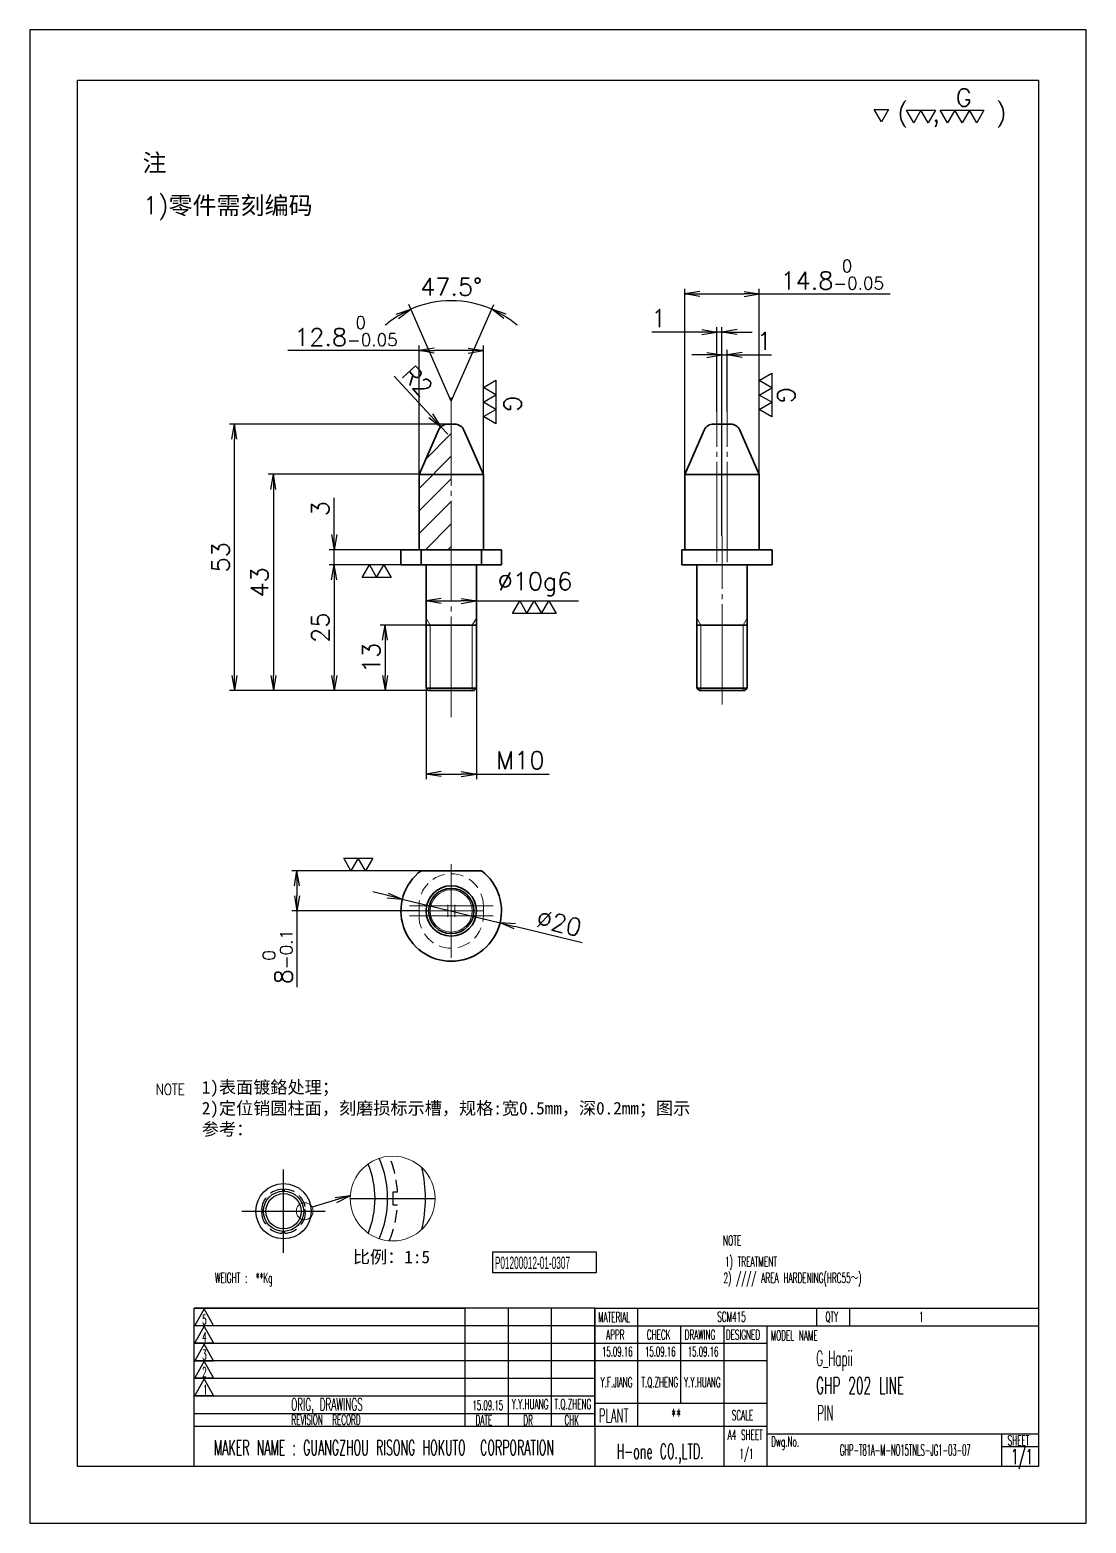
# Model space of a CAD drawing. Header units: millimetres. Extents: x 7914 to 16415, y -883 to 305.
# Drawn here: x 12247.6 to 12457.6, y -882.1 to -585.1 of the extents above; entities that cross this region are included whole.
import ezdxf
from ezdxf.enums import TextEntityAlignment as Align

# ---------------------------------------------------------------- set-up
doc = ezdxf.new("R2010")
doc.units = ezdxf.units.MM
doc.linetypes.add('CENTER-HOKUTO', pattern=[23, 20, -1, 1, -1])
doc.linetypes.add('HIDDEN-HOKUTO', pattern=[3.8, 2.5, -1.3])
for name, color, linetype, lineweight in [('AM_7', 2, 'CENTER-HOKUTO', 30), ('AM_HID', 1, 'HIDDEN-HOKUTO', 25), ('AM_VIS', 7, 'Continuous', 30), ('DIM', 3, 'Continuous', 20)]:
    doc.layers.add(name, color=color, linetype=linetype, lineweight=lineweight)
doc.layers.add('title_frame', color=7, linetype='Continuous')
doc.layers.add('word_dim', color=253, linetype='Continuous')
doc.styles.add('MX_NOTE_STANDARD', font='txt.shx', dxfattribs={"bigfont": 'bigfont.shx'})
doc.styles.get("Standard").update_dxf_attribs({"font": 'romans.shx', "bigfont": 'bigfont.shx'})
doc.dimstyles.new('RS1-1', dxfattribs={"dimtxt": 3.5, "dimasz": 3, "dimexe": 1, "dimexo": 0, "dimgap": 1, "dimtad": 3, "dimdsep": 46, "dimtxsty": 'Standard', "dimblk1": 'OPEN', "dimblk2": 'OPEN', "dimsah": 1, "dimcen": 0, "dimclrd": 256, "dimclre": 256, "dimclrt": 3, "dimazin": 2, "dimtfac": 1, "dimtmove": 0, "dimatfit": 3, "dimldrblk": 'OPEN', "dimfxl": 0, "dimtolj": 1, "dimtzin": 0, "dimarcsym": 0})
doc.dimstyles.get("Standard").update_dxf_attribs({"dimtxt": 3.5, "dimasz": 3, "dimexe": 1, "dimexo": 0, "dimgap": 1, "dimtad": 3, "dimdsep": 46, "dimtxsty": 'Standard', "dimblk1": 'OPEN', "dimblk2": 'OPEN', "dimsah": 1, "dimcen": 0, "dimclrd": 256, "dimclre": 256, "dimclrt": 3, "dimazin": 2, "dimtfac": 1, "dimtmove": 0, "dimatfit": 3, "dimldrblk": 'OPEN', "dimfxl": 0, "dimtolj": 1, "dimlwd": 25, "dimlwe": 25, "dimarcsym": 0})

# ---------------------------------------------------------------- blocks, each defined once
blk = doc.blocks.new('21')
at = {"layer": 'title_frame', "color": 3, "linetype": 'Continuous'}
for points in [[(4.99, 2.99), (3.54, 5.49), (6.43, 5.49)], [(11.41, 2.82), (9.96, 5.33), (15.74, 5.33), (14.3, 2.82), (12.85, 5.33)], [(18.16, 2.84), (16.71, 5.34), (25.38, 5.34), (23.94, 2.84), (22.49, 5.34), (21.05, 2.84), (19.6, 5.34)]]:
    blk.add_lwpolyline(points, close=True, dxfattribs=at)
blk.add_text('(  ,    )', height=3.5, dxfattribs=at).set_placement((8.2, 3.07))
blk = doc.blocks.new('_Open')
at = {"color": 0, "lineweight": -2}
for p, q in [((-1, 0.167), (0, 0)), ((-1, -0.167), (0, 0)), ((0, 0), (-1, 0))]:
    blk.add_line(p, q, dxfattribs=at)
blk = doc.blocks.new('*D148')
at = {"layer": 'DEFPOINTS', "color": 0, "linetype": 'Continuous', "ltscale": 2}
for p in [(12288.26, -663.51), (12331.35, -663.51), (12331.35, -716.51)]:
    blk.add_point(p, dxfattribs=at)
at = {"layer": 'word_dim', "linetype": 'Continuous', "lineweight": -2, "ltscale": 2}
for p, q in [((12331.35, -663.51), (12287.26, -663.51)), ((12288.26, -713.51), (12288.26, -666.51)), ((12331.35, -716.51), (12287.26, -716.51))]:
    blk.add_line(p, q, dxfattribs=at)
at = {"layer": 'word_dim', "linetype": 'Continuous', "lineweight": -2, "ltscale": 2, "xscale": 3, "yscale": 3, "zscale": 3}
for p, rotation in [((12288.26, -663.51), 90), ((12288.26, -716.51), 270)]:
    blk.add_blockref('_Open', p, dxfattribs=dict(at, rotation=rotation))
at = {"layer": 'word_dim', "color": 3, "linetype": 'Continuous', "ltscale": 2, "insert": (12285.51, -690.01), "char_height": 3.5, "attachment_point": 5, "rotation": 90}
blk.add_mtext('\\A1;53', dxfattribs=at)
blk = doc.blocks.new('*D149')
at = {"layer": 'DEFPOINTS', "color": 0, "linetype": 'Continuous', "ltscale": 2}
for p in [(12326.35, -703.51), (12318.2, -716.51), (12331.35, -716.51)]:
    blk.add_point(p, dxfattribs=at)
at = {"layer": 'word_dim', "linetype": 'Continuous', "lineweight": -2, "ltscale": 2}
for p, q in [((12326.35, -703.51), (12317.2, -703.51)), ((12318.2, -706.51), (12318.2, -713.51)), ((12331.35, -716.51), (12317.2, -716.51))]:
    blk.add_line(p, q, dxfattribs=at)
at = {"layer": 'word_dim', "linetype": 'Continuous', "lineweight": -2, "ltscale": 2, "xscale": 3, "yscale": 3, "zscale": 3}
for p, rotation in [((12318.2, -703.51), 90), ((12318.2, -716.51), 270)]:
    blk.add_blockref('_Open', p, dxfattribs=dict(at, rotation=rotation))
at = {"layer": 'word_dim', "color": 3, "linetype": 'Continuous', "ltscale": 2, "insert": (12315.45, -710.01), "char_height": 3.5, "attachment_point": 5, "rotation": 90}
blk.add_mtext('\\A1;13', dxfattribs=at)
blk = doc.blocks.new('*D150')
at = {"layer": 'DEFPOINTS', "color": 0, "linetype": 'Continuous', "ltscale": 2}
for p in [(12321.35, -691.51), (12308.08, -716.51), (12331.35, -716.51)]:
    blk.add_point(p, dxfattribs=at)
at = {"layer": 'word_dim', "linetype": 'Continuous', "lineweight": -2, "ltscale": 2}
for p, q in [((12321.35, -691.51), (12307.08, -691.51)), ((12308.08, -694.51), (12308.08, -713.51)), ((12331.35, -716.51), (12307.08, -716.51))]:
    blk.add_line(p, q, dxfattribs=at)
at = {"layer": 'word_dim', "linetype": 'Continuous', "lineweight": -2, "ltscale": 2, "xscale": 3, "yscale": 3, "zscale": 3}
for p, rotation in [((12308.08, -691.51), 90), ((12308.08, -716.51), 270)]:
    blk.add_blockref('_Open', p, dxfattribs=dict(at, rotation=rotation))
at = {"layer": 'word_dim', "color": 3, "linetype": 'Continuous', "ltscale": 2, "insert": (12305.33, -704.01), "char_height": 3.5, "attachment_point": 5, "rotation": 90}
blk.add_mtext('\\A1;25', dxfattribs=at)
blk = doc.blocks.new('*D151')
at = {"layer": 'DEFPOINTS', "color": 0, "linetype": 'Continuous', "ltscale": 2}
for p in [(12308.08, -688.51), (12321.35, -688.51), (12321.35, -691.51)]:
    blk.add_point(p, dxfattribs=at)
at = {"layer": 'word_dim', "linetype": 'Continuous', "lineweight": -2, "ltscale": 2}
for p, q in [((12308.08, -685.51), (12308.08, -678.18)), ((12321.35, -688.51), (12307.08, -688.51)), ((12308.08, -691.51), (12308.08, -688.51)), ((12321.35, -691.51), (12307.08, -691.51)), ((12308.08, -694.51), (12308.08, -697.51))]:
    blk.add_line(p, q, dxfattribs=at)
at = {"layer": 'word_dim', "linetype": 'Continuous', "lineweight": -2, "ltscale": 2, "xscale": 3, "yscale": 3, "zscale": 3}
for p, rotation in [((12308.08, -688.51), 270), ((12308.08, -691.51), 90)]:
    blk.add_blockref('_Open', p, dxfattribs=dict(at, rotation=rotation))
at = {"layer": 'word_dim', "color": 3, "linetype": 'Continuous', "ltscale": 2, "insert": (12305.33, -680.35), "char_height": 3.5, "attachment_point": 5, "rotation": 90}
blk.add_mtext('\\A1;3', dxfattribs=at)
blk = doc.blocks.new('*D152')
at = {"layer": 'DEFPOINTS', "color": 0, "linetype": 'Continuous', "ltscale": 2}
for p in [(12324.95, -673.51), (12295.99, -716.51), (12331.35, -716.51)]:
    blk.add_point(p, dxfattribs=at)
at = {"layer": 'word_dim', "linetype": 'Continuous', "lineweight": -2, "ltscale": 2}
for p, q in [((12324.95, -673.51), (12294.99, -673.51)), ((12295.99, -676.51), (12295.99, -713.51)), ((12331.35, -716.51), (12294.99, -716.51))]:
    blk.add_line(p, q, dxfattribs=at)
at = {"layer": 'word_dim', "linetype": 'Continuous', "lineweight": -2, "ltscale": 2, "xscale": 3, "yscale": 3, "zscale": 3}
for p, rotation in [((12295.99, -673.51), 90), ((12295.99, -716.51), 270)]:
    blk.add_blockref('_Open', p, dxfattribs=dict(at, rotation=rotation))
at = {"layer": 'word_dim', "color": 3, "linetype": 'Continuous', "ltscale": 2, "insert": (12293.24, -695.01), "char_height": 3.5, "attachment_point": 5, "rotation": 90}
blk.add_mtext('\\A1;43', dxfattribs=at)
blk = doc.blocks.new('*D153')
at = {"layer": 'DEFPOINTS', "color": 0, "linetype": 'Continuous', "ltscale": 2}
for p in [(12334.1, -639.16), (12328.83, -664.71), (12333.88, -664.71), (12324.95, -673.51), (12337.75, -673.51)]:
    blk.add_point(p, dxfattribs=at)
at = {"layer": 'word_dim', "linetype": 'Continuous', "lineweight": -2, "ltscale": 2}
for q in [(12322.9, -639.75), (12339.81, -639.75)]:
    blk.add_line((12331.35, -658.97), q, dxfattribs=at)
for start, end in [(66.25, 113.75), (122.3556, 130.9611), (49.0389, 57.6444)]:
    blk.add_arc((12331.35, -658.97), 19.99, start, end, dxfattribs=at)
at = {"layer": 'word_dim', "linetype": 'Continuous', "lineweight": -2, "ltscale": 2, "xscale": 3, "yscale": 3, "zscale": 3}
for p, rotation in [((12323.3, -640.67), 28.05279518580707), ((12339.4, -640.67), 151.947204814193)]:
    blk.add_blockref('_Open', p, dxfattribs=dict(at, rotation=rotation))
at = {"layer": 'word_dim', "color": 3, "linetype": 'Continuous', "ltscale": 2, "insert": (12331.35, -636.22), "char_height": 3.5, "attachment_point": 5}
blk.add_mtext('\\A1;{\\Fsimplex|c0;47.5°}', dxfattribs=at)
blk = doc.blocks.new('*D154')
at = {"layer": 'DEFPOINTS', "color": 0, "linetype": 'Continuous', "ltscale": 2}
for p in [(12329.3, -664.04), (12330.66, -665.51)]:
    blk.add_point(p, dxfattribs=at)
at = {"layer": 'word_dim', "linetype": 'Continuous', "lineweight": -2, "ltscale": 2}
for p, q in [((12320.03, -654), (12327.26, -661.84)), ((12330.66, -665.51), (12329.3, -664.04))]:
    blk.add_line(p, q, dxfattribs=at)
at = {"layer": 'word_dim', "linetype": 'Continuous', "lineweight": -2, "ltscale": 2, "xscale": 3, "yscale": 3, "zscale": 3, "rotation": 312.6990269659189}
blk.add_blockref('_Open', (12329.3, -664.04), dxfattribs=at)
at = {"layer": 'word_dim', "color": 3, "linetype": 'Continuous', "ltscale": 2, "insert": (12324.65, -654.95), "char_height": 3.5, "attachment_point": 5, "rotation": 312.699}
blk.add_mtext('\\A1;R2', dxfattribs=at)
blk = doc.blocks.new('*D155')
at = {"layer": 'DEFPOINTS', "color": 0, "linetype": 'Continuous', "ltscale": 2}
for p in [(12384.19, -645.21), (12384.19, -661.01), (12385.19, -685.71)]:
    blk.add_point(p, dxfattribs=at)
at = {"layer": 'word_dim', "linetype": 'Continuous', "lineweight": -2, "ltscale": 2}
for p, q in [((12384.19, -661.01), (12384.19, -644.21)), ((12385.19, -685.71), (12385.19, -644.21)), ((12381.19, -645.21), (12371.21, -645.21)), ((12385.19, -645.21), (12384.19, -645.21)), ((12388.19, -645.21), (12391.19, -645.21))]:
    blk.add_line(p, q, dxfattribs=at)
at = {"layer": 'word_dim', "linetype": 'Continuous', "lineweight": -2, "ltscale": 2, "xscale": 3, "yscale": 3, "zscale": 3}
blk.add_blockref('_Open', (12384.19, -645.21), dxfattribs=at)
at = {"layer": 'word_dim', "linetype": 'Continuous', "lineweight": -2, "ltscale": 2, "xscale": 3, "yscale": 3, "zscale": 3, "rotation": 180}
blk.add_blockref('_Open', (12385.19, -645.21), dxfattribs=at)
at = {"layer": 'word_dim', "color": 3, "linetype": 'Continuous', "ltscale": 2, "insert": (12372.63, -642.46), "char_height": 3.5, "attachment_point": 5}
blk.add_mtext('\\A1;1', dxfattribs=at)
blk = doc.blocks.new('*D156')
at = {"layer": 'DEFPOINTS', "color": 0, "linetype": 'Continuous', "ltscale": 2}
for p in [(12386.19, -649.76), (12386.19, -661.01), (12385.19, -685.71)]:
    blk.add_point(p, dxfattribs=at)
at = {"layer": 'word_dim', "linetype": 'Continuous', "lineweight": -2, "ltscale": 2}
for p, q in [((12382.19, -649.76), (12379.19, -649.76)), ((12385.19, -685.71), (12385.19, -648.76)), ((12385.19, -649.76), (12386.19, -649.76)), ((12386.19, -661.01), (12386.19, -648.76)), ((12389.19, -649.76), (12395.02, -649.76))]:
    blk.add_line(p, q, dxfattribs=at)
at = {"layer": 'word_dim', "linetype": 'Continuous', "lineweight": -2, "ltscale": 2, "xscale": 3, "yscale": 3, "zscale": 3}
blk.add_blockref('_Open', (12385.19, -649.76), dxfattribs=at)
at = {"layer": 'word_dim', "linetype": 'Continuous', "lineweight": -2, "ltscale": 2, "xscale": 3, "yscale": 3, "zscale": 3, "rotation": 180}
blk.add_blockref('_Open', (12386.19, -649.76), dxfattribs=at)
at = {"layer": 'word_dim', "color": 3, "linetype": 'Continuous', "ltscale": 2, "insert": (12393.61, -647.01), "char_height": 3.5, "attachment_point": 5}
blk.add_mtext('\\A1;1', dxfattribs=at)
blk = doc.blocks.new('*D157')
at = {"layer": 'DEFPOINTS', "color": 0, "linetype": 'Continuous', "ltscale": 2}
for p in [(12325.35, -752.35), (12300.69, -760.35), (12324.85, -760.35)]:
    blk.add_point(p, dxfattribs=at)
at = {"layer": 'word_dim', "linetype": 'Continuous', "lineweight": -2, "ltscale": 2}
for p, q in [((12325.35, -752.35), (12299.69, -752.35)), ((12300.69, -755.35), (12300.69, -757.35)), ((12324.85, -760.35), (12299.69, -760.35)), ((12300.69, -760.35), (12300.69, -775.54))]:
    blk.add_line(p, q, dxfattribs=at)
at = {"layer": 'word_dim', "linetype": 'Continuous', "lineweight": -2, "ltscale": 2, "xscale": 3, "yscale": 3, "zscale": 3}
for p, rotation in [((12300.69, -752.35), 90), ((12300.69, -760.35), 270)]:
    blk.add_blockref('_Open', p, dxfattribs=dict(at, rotation=rotation))
at = {"layer": 'word_dim', "color": 3, "linetype": 'Continuous', "ltscale": 2, "insert": (12296.83, -769.44), "char_height": 3.5, "attachment_point": 5, "rotation": 90}
blk.add_mtext('8{\\H2.450000;\\S 0^ -0.1;}', dxfattribs=at)
blk = doc.blocks.new('*D158')
at = {"layer": 'DEFPOINTS', "color": 0, "linetype": 'Continuous', "ltscale": 2}
for p in [(12321.63, -757.99), (12341.07, -762.72)]:
    blk.add_point(p, dxfattribs=at)
at = {"layer": 'word_dim', "linetype": 'Continuous', "lineweight": -2, "ltscale": 2}
for p, q in [((12318.72, -757.28), (12315.8, -756.57)), ((12321.63, -757.99), (12341.07, -762.72)), ((12357.42, -766.7), (12343.98, -763.43))]:
    blk.add_line(p, q, dxfattribs=at)
at = {"layer": 'word_dim', "linetype": 'Continuous', "lineweight": -2, "ltscale": 2, "xscale": 3, "yscale": 3, "zscale": 3}
for p, rotation in [((12321.63, -757.99), 346.3197815564128), ((12341.07, -762.72), 166.3197815564128)]:
    blk.add_blockref('_Open', p, dxfattribs=dict(at, rotation=rotation))
at = {"layer": 'word_dim', "color": 3, "linetype": 'Continuous', "ltscale": 2, "insert": (12352.81, -762.75), "char_height": 3.5, "attachment_point": 5, "rotation": 346.3198}
blk.add_mtext('\\A1;∅20', dxfattribs=at)
blk = doc.blocks.new('*D159')
at = {"layer": 'DEFPOINTS', "color": 0, "linetype": 'Continuous', "ltscale": 2}
for p in [(12392.59, -637.64), (12377.79, -681.01), (12392.59, -681.01)]:
    blk.add_point(p, dxfattribs=at)
at = {"layer": 'word_dim', "linetype": 'Continuous', "lineweight": -2, "ltscale": 2}
for p, q in [((12377.79, -681.01), (12377.79, -636.64)), ((12380.79, -637.64), (12389.59, -637.64)), ((12392.59, -681.01), (12392.59, -636.64)), ((12392.59, -637.64), (12418.64, -637.64))]:
    blk.add_line(p, q, dxfattribs=at)
at = {"layer": 'word_dim', "linetype": 'Continuous', "lineweight": -2, "ltscale": 2, "xscale": 3, "yscale": 3, "zscale": 3, "rotation": 180}
blk.add_blockref('_Open', (12377.79, -637.64), dxfattribs=at)
at = {"layer": 'word_dim', "linetype": 'Continuous', "lineweight": -2, "ltscale": 2, "xscale": 3, "yscale": 3, "zscale": 3}
blk.add_blockref('_Open', (12392.59, -637.64), dxfattribs=at)
at = {"layer": 'word_dim', "color": 3, "linetype": 'Continuous', "ltscale": 2, "insert": (12407.12, -633.78), "char_height": 3.5, "attachment_point": 5}
blk.add_mtext('14.8{\\H2.450000;\\S 0^ -0.05;}', dxfattribs=at)
blk = doc.blocks.new('*D160')
at = {"layer": 'DEFPOINTS', "color": 0, "linetype": 'Continuous', "ltscale": 2}
for p in [(12324.95, -648.9), (12324.95, -677.57), (12337.75, -677.57)]:
    blk.add_point(p, dxfattribs=at)
at = {"layer": 'word_dim', "linetype": 'Continuous', "lineweight": -2, "ltscale": 2}
for p, q in [((12324.95, -648.9), (12298.9, -648.9)), ((12324.95, -677.57), (12324.95, -647.9)), ((12334.75, -648.9), (12327.95, -648.9)), ((12337.75, -677.57), (12337.75, -647.9))]:
    blk.add_line(p, q, dxfattribs=at)
at = {"layer": 'word_dim', "linetype": 'Continuous', "lineweight": -2, "ltscale": 2, "xscale": 3, "yscale": 3, "zscale": 3, "rotation": 180}
blk.add_blockref('_Open', (12324.95, -648.9), dxfattribs=at)
at = {"layer": 'word_dim', "linetype": 'Continuous', "lineweight": -2, "ltscale": 2, "xscale": 3, "yscale": 3, "zscale": 3}
blk.add_blockref('_Open', (12337.75, -648.9), dxfattribs=at)
at = {"layer": 'word_dim', "color": 3, "linetype": 'Continuous', "ltscale": 2, "insert": (12310.43, -645.04), "char_height": 3.5, "attachment_point": 5}
blk.add_mtext('12.8{\\H2.450000;\\S 0^ -0.05;}', dxfattribs=at)
blk = doc.blocks.new('*D161')
at = {"layer": 'DEFPOINTS', "color": 0, "linetype": 'Continuous', "ltscale": 2}
for p in [(12326.35, -697.83), (12336.35, -697.83), (12336.35, -698.68)]:
    blk.add_point(p, dxfattribs=at)
at = {"layer": 'word_dim', "linetype": 'Continuous', "lineweight": -2, "ltscale": 2}
for p, q in [((12326.35, -697.83), (12326.35, -699.68)), ((12336.35, -697.83), (12336.35, -699.68)), ((12329.35, -698.68), (12333.35, -698.68)), ((12336.35, -698.68), (12356.68, -698.68))]:
    blk.add_line(p, q, dxfattribs=at)
at = {"layer": 'word_dim', "linetype": 'Continuous', "lineweight": -2, "ltscale": 2, "xscale": 3, "yscale": 3, "zscale": 3, "rotation": 180}
blk.add_blockref('_Open', (12326.35, -698.68), dxfattribs=at)
at = {"layer": 'word_dim', "linetype": 'Continuous', "lineweight": -2, "ltscale": 2, "xscale": 3, "yscale": 3, "zscale": 3}
blk.add_blockref('_Open', (12336.35, -698.68), dxfattribs=at)
at = {"layer": 'word_dim', "color": 3, "linetype": 'Continuous', "ltscale": 2, "insert": (12348.02, -695.35), "char_height": 3.5, "attachment_point": 5}
blk.add_mtext('\\A1;%%C10g6', dxfattribs=at)
blk = doc.blocks.new('*D162')
at = {"layer": 'DEFPOINTS', "color": 0, "linetype": 'Continuous', "ltscale": 2}
for p in [(12326.35, -711.31), (12336.35, -711.31), (12336.35, -733.12)]:
    blk.add_point(p, dxfattribs=at)
at = {"layer": 'word_dim', "linetype": 'Continuous', "lineweight": -2, "ltscale": 2}
for p, q in [((12326.35, -711.31), (12326.35, -734.12)), ((12336.35, -711.31), (12336.35, -734.12)), ((12329.35, -733.12), (12333.35, -733.12)), ((12336.35, -733.12), (12350.85, -733.12))]:
    blk.add_line(p, q, dxfattribs=at)
at = {"layer": 'word_dim', "linetype": 'Continuous', "lineweight": -2, "ltscale": 2, "xscale": 3, "yscale": 3, "zscale": 3, "rotation": 180}
blk.add_blockref('_Open', (12326.35, -733.12), dxfattribs=at)
at = {"layer": 'word_dim', "linetype": 'Continuous', "lineweight": -2, "ltscale": 2, "xscale": 3, "yscale": 3, "zscale": 3}
blk.add_blockref('_Open', (12336.35, -733.12), dxfattribs=at)
at = {"layer": 'word_dim', "color": 3, "linetype": 'Continuous', "ltscale": 2, "insert": (12345.1, -730.37), "char_height": 3.5, "attachment_point": 5}
blk.add_mtext('\\A1;M10', dxfattribs=at)

msp = doc.modelspace()

# ---------------------------------------------------------------- hatches: boundary and pattern name
at = {"layer": 'word_dim', "linetype": 'Continuous', "ltscale": 2}
h = msp.add_hatch(dxfattribs=at)
h.set_pattern_fill('ANSI31', color=256, style=0)
h.set_pattern_definition([(45, (0, -15.8045), (-2.245064, 2.245064), [])])
h.paths.add_polyline_path([(12331.351, -663.513), (12330.656, -663.513, 0.2953512), (12328.831, -664.693), (12324.951, -673.513), (12331.351, -673.513)])
h.paths.add_polyline_path([(12331.351, -673.513), (12324.951, -673.513), (12324.951, -688.513), (12325.351, -688.513), (12331.351, -688.513)])

# ---------------------------------------------------------------- linework, layer by layer
at = {"color": 7, "lineweight": 35, "ltscale": 0.240505}
for p, q in [((12328.825, -664.707), (12324.951, -673.513)), ((12333.876, -664.707), (12337.751, -673.513)), ((12388.716, -664.707), (12392.591, -673.513))]:
    msp.add_line(p, q, dxfattribs=at)
at = {"color": 7, "lineweight": 35, "ltscale": 0.017377}
for p, q in [((12331.351, -663.513), (12330.656, -663.513)), ((12386.886, -663.513), (12386.191, -663.513))]:
    msp.add_line(p, q, dxfattribs=at)
at = {"color": 7, "lineweight": 35, "ltscale": 0.011169}
msp.add_line((12331.798, -663.513), (12331.351, -663.513), dxfattribs=at)
at = {"color": 7, "lineweight": 35, "ltscale": 0.006207}
msp.add_line((12332.046, -663.513), (12331.798, -663.513), dxfattribs=at)
at = {"color": 7, "lineweight": 35, "ltscale": 0.240503}
msp.add_line((12381.665, -664.707), (12377.791, -673.513), dxfattribs=at)
at = {"color": 7, "lineweight": 35, "ltscale": 0.003918}
msp.add_line((12383.659, -663.513), (12383.502, -663.513), dxfattribs=at)
at = {"color": 7, "lineweight": 35, "ltscale": 0.013306}
msp.add_line((12384.191, -663.513), (12383.659, -663.513), dxfattribs=at)
at = {"color": 7, "lineweight": 35, "ltscale": 0.05}
for p, q in [((12384.191, -663.513), (12386.191, -663.513)), ((12384.191, -673.513), (12386.191, -673.513))]:
    msp.add_line(p, q, dxfattribs=at)
at = {"color": 7, "lineweight": 35, "ltscale": 0.375}
for p, q in [((12324.951, -688.513), (12324.951, -673.513)), ((12337.751, -688.513), (12337.751, -673.513)), ((12377.791, -688.513), (12377.791, -673.513)), ((12392.591, -688.513), (12392.591, -673.513))]:
    msp.add_line(p, q, dxfattribs=at)
at = {"color": 7, "lineweight": 35, "ltscale": 0.160004}
for p, q in [((12331.351, -673.513), (12324.951, -673.513)), ((12331.351, -673.513), (12337.751, -673.513)), ((12392.591, -673.513), (12386.191, -673.513))]:
    msp.add_line(p, q, dxfattribs=at)
at = {"color": 7, "lineweight": 35, "ltscale": 0.159998}
msp.add_line((12377.791, -673.513), (12384.191, -673.513), dxfattribs=at)
at = {"color": 7, "lineweight": 35, "ltscale": 0.1}
for p, q in [((12321.351, -688.513), (12325.351, -688.513)), ((12337.351, -688.513), (12341.351, -688.513)), ((12321.351, -691.513), (12325.351, -691.513)), ((12337.351, -691.513), (12341.351, -691.513))]:
    msp.add_line(p, q, dxfattribs=at)
at = {"color": 7, "lineweight": 35, "ltscale": 0.075}
for p, q in [((12321.351, -691.513), (12321.351, -688.513)), ((12325.351, -688.513), (12325.351, -691.513)), ((12337.351, -688.513), (12337.351, -691.513)), ((12341.351, -691.513), (12341.351, -688.513)), ((12377.191, -688.513), (12377.191, -691.513)), ((12395.191, -691.513), (12395.191, -688.513))]:
    msp.add_line(p, q, dxfattribs=at)
at = {"color": 7, "lineweight": 35, "ltscale": 0.3}
for p, q in [((12325.351, -688.513), (12337.351, -688.513)), ((12325.351, -691.513), (12337.351, -691.513)), ((12325.351, -752.353), (12337.351, -752.353))]:
    msp.add_line(p, q, dxfattribs=at)
at = {"color": 7, "lineweight": 35, "ltscale": 0.199994}
for p, q in [((12377.191, -688.513), (12385.191, -688.513)), ((12377.191, -691.513), (12385.191, -691.513))]:
    msp.add_line(p, q, dxfattribs=at)
at = {"color": 7, "lineweight": 35, "ltscale": 0.249994}
for p, q in [((12385.191, -688.513), (12395.191, -688.513)), ((12395.191, -691.513), (12385.191, -691.513))]:
    msp.add_line(p, q, dxfattribs=at)
at = {"color": 7, "lineweight": 35}
for p, q in [((12326.351, -691.513), (12326.351, -716.013)), ((12336.351, -691.513), (12336.351, -716.013)), ((12380.191, -691.513), (12380.191, -716.013)), ((12390.191, -691.513), (12390.191, -716.013))]:
    msp.add_line(p, q, dxfattribs=at)
at = {"color": 7, "lineweight": 13, "ltscale": 0.040599}
for p, q in [((12327.163, -703.513), (12326.351, -702.106)), ((12335.539, -703.513), (12336.351, -702.106)), ((12381.003, -703.513), (12380.191, -702.106)), ((12389.379, -703.513), (12390.191, -702.106))]:
    msp.add_line(p, q, dxfattribs=at)
at = {"color": 7, "lineweight": 35, "ltscale": 0.065051}
msp.add_line((12328.954, -703.513), (12326.351, -703.513), dxfattribs=at)
at = {"color": 7, "lineweight": 35, "ltscale": 0.230182}
msp.add_line((12327.143, -703.513), (12336.351, -703.513), dxfattribs=at)
at = {"color": 7, "lineweight": 13, "ltscale": 0.3125}
for p, q in [((12327.163, -703.513), (12327.163, -716.013)), ((12335.539, -703.513), (12335.539, -716.013)), ((12381.003, -716.013), (12381.003, -703.513)), ((12389.379, -716.013), (12389.379, -703.513))]:
    msp.add_line(p, q, dxfattribs=at)
at = {"color": 7, "lineweight": 35, "ltscale": 0.18493}
for p, q in [((12336.351, -703.513), (12328.954, -703.513)), ((12328.954, -716.013), (12336.351, -716.013))]:
    msp.add_line(p, q, dxfattribs=at)
at = {"color": 7, "lineweight": 35, "ltscale": 0.192542}
msp.add_line((12380.191, -703.513), (12387.892, -703.513), dxfattribs=at)
at = {"color": 7, "lineweight": 35, "ltscale": 0.23468}
msp.add_line((12380.192, -703.513), (12389.579, -703.513), dxfattribs=at)
at = {"color": 7, "lineweight": 35, "ltscale": 0.057458}
msp.add_line((12387.892, -703.513), (12390.191, -703.513), dxfattribs=at)
at = {"color": 7, "lineweight": 35, "ltscale": 0.06507}
msp.add_line((12326.351, -716.013), (12328.954, -716.013), dxfattribs=at)
at = {"color": 7, "lineweight": 35, "ltscale": 0.017678}
for p, q in [((12326.851, -716.513), (12326.351, -716.013)), ((12335.851, -716.513), (12336.351, -716.013)), ((12380.691, -716.513), (12380.191, -716.013)), ((12389.691, -716.513), (12390.191, -716.013))]:
    msp.add_line(p, q, dxfattribs=at)
at = {"color": 7, "lineweight": 35, "ltscale": 0.058563}
msp.add_line((12326.851, -716.513), (12329.193, -716.513), dxfattribs=at)
at = {"color": 7, "lineweight": 13, "ltscale": 0.0125}
for p, q in [((12327.163, -716.013), (12327.163, -716.513)), ((12335.539, -716.013), (12335.539, -716.513)), ((12381.003, -716.513), (12381.003, -716.013))]:
    msp.add_line(p, q, dxfattribs=at)
at = {"color": 7, "lineweight": 35, "ltscale": 0.166437}
msp.add_line((12329.193, -716.513), (12335.851, -716.513), dxfattribs=at)
at = {"color": 7, "lineweight": 35, "ltscale": 0.234698}
msp.add_line((12380.191, -716.013), (12389.579, -716.013), dxfattribs=at)
at = {"color": 7, "lineweight": 35, "ltscale": 0.21123}
msp.add_line((12380.691, -716.513), (12389.14, -716.513), dxfattribs=at)
at = {"color": 7, "lineweight": 35, "ltscale": 0.01377}
msp.add_line((12389.14, -716.513), (12389.691, -716.513), dxfattribs=at)
at = {"color": 7, "lineweight": 13, "ltscale": 0.005696}
msp.add_line((12389.379, -716.241), (12389.379, -716.013), dxfattribs=at)
at = {"color": 7, "lineweight": 13, "ltscale": 0.006804}
msp.add_line((12389.379, -716.513), (12389.379, -716.241), dxfattribs=at)
at = {"color": 7, "lineweight": 35, "ltscale": 0.015302}
msp.add_line((12389.579, -716.013), (12390.191, -716.013), dxfattribs=at)
at = {"color": 7, "lineweight": 35}
for radius in [5, 4.5]:
    msp.add_circle((12331.351, -760.353), radius, dxfattribs=at)
at = {"color": 7, "lineweight": 13}
msp.add_circle((12331.351, -760.353), 4.188, dxfattribs=at)
at = {"color": 7, "lineweight": 35}
for centre, radius, start, end in [((12330.656, -665.513), 2, 90, 156.25051), ((12332.046, -665.513), 2, 23.74949, 90), ((12383.496, -665.513), 2, 89.82984, 156.2504), ((12386.886, -665.513), 2, 23.74949, 90.00118), ((12331.351, -760.353), 10, 126.8699, 53.12807)]:
    msp.add_arc(centre, radius, start, end, dxfattribs=at)
at = {"layer": 'AM_7', "color": 2, "lineweight": 13}
for p, q in [((12331.351, -721.813), (12331.351, -658.213)), ((12384.191, -691.013), (12384.191, -661.013)), ((12386.191, -691.013), (12386.191, -661.013)), ((12385.191, -719.313), (12385.191, -685.713)), ((12331.351, -751.033), (12331.351, -767.673)), ((12331.351, -753.033), (12331.351, -769.673)), ((12331.351, -753.853), (12331.351, -766.853)), ((12339.671, -759.353), (12323.031, -759.353)), ((12330.656, -761.553), (12330.656, -759.153)), ((12332.046, -759.153), (12332.046, -761.553)), ((12339.671, -761.353), (12323.031, -761.353)), ((12337.851, -760.353), (12324.851, -760.353))]:
    msp.add_line(p, q, dxfattribs=at)
at = {"layer": 'AM_7'}
for p, q in [((12298.021, -820.074), (12298.021, -811.78)), ((12311.288, -817.547), (12328.15, -817.547)), ((12289.727, -820.074), (12298.021, -820.074)), ((12298.021, -820.074), (12298.021, -820.074)), ((12298.021, -820.074), (12298.021, -820.074)), ((12298.021, -820.074), (12306.315, -820.074)), ((12298.021, -828.368), (12298.021, -820.074))]:
    msp.add_line(p, q, dxfattribs=at)
at = {"layer": 'AM_HID', "color": 1, "lineweight": 13}
for p, q in [((12383.502, -663.513), (12383.496, -663.513)), ((12331.351, -673.513), (12324.951, -673.513)), ((12337.751, -673.513), (12331.351, -673.513)), ((12384.191, -673.513), (12377.791, -673.513)), ((12386.191, -673.513), (12384.191, -673.513)), ((12392.591, -673.513), (12386.191, -673.513)), ((12326.351, -703.513), (12335.558, -703.513)), ((12327.163, -703.513), (12333.748, -703.513)), ((12327.163, -703.513), (12327.163, -716.513)), ((12333.748, -703.513), (12335.539, -703.513)), ((12335.539, -703.513), (12335.539, -716.513)), ((12390.19, -703.513), (12380.803, -703.513)), ((12381.003, -703.513), (12382.489, -703.513)), ((12381.003, -703.513), (12381.003, -716.513)), ((12382.489, -703.513), (12389.379, -703.513)), ((12389.379, -703.513), (12389.379, -716.513)), ((12326.351, -716.013), (12333.748, -716.013)), ((12333.748, -716.013), (12336.351, -716.013)), ((12380.191, -716.013), (12380.803, -716.013)), ((12380.803, -716.013), (12390.191, -716.013)), ((12324.951, -759.353), (12324.951, -761.353)), ((12337.751, -759.353), (12337.751, -761.353))]:
    msp.add_line(p, q, dxfattribs=at)
at = {"layer": 'AM_HID'}
for p, q in [((12297.771, -815.681), (12297.771, -815.874)), ((12297.771, -815.874), (12298.271, -815.874)), ((12298.271, -815.874), (12298.271, -815.681)), ((12320.683, -816.297), (12319.719, -816.297)), ((12319.719, -816.297), (12319.719, -818.797)), ((12319.719, -818.797), (12320.683, -818.797)), ((12293.821, -819.824), (12293.628, -819.824)), ((12293.628, -820.324), (12293.821, -820.324)), ((12293.821, -820.324), (12293.821, -819.824)), ((12302.413, -819.824), (12302.221, -819.824)), ((12302.221, -819.824), (12302.221, -820.324)), ((12302.221, -820.324), (12302.413, -820.324)), ((12297.771, -824.274), (12297.771, -824.467)), ((12298.271, -824.274), (12297.771, -824.274)), ((12298.271, -824.467), (12298.271, -824.274))]:
    msp.add_line(p, q, dxfattribs=at)
at = {"layer": 'AM_HID', "color": 1, "lineweight": 13}
for centre, start, end in [((12331.351, -759.353), 360, 179.99999), ((12331.351, -761.353), 180.00001, 360)]:
    msp.add_arc(centre, 6.4, start, end, dxfattribs=at)
at = {"layer": 'AM_HID'}
for centre, radius, start, end in [((12298.719, -817.547), 22, 3.2572, 22.45762), ((12298.021, -820.074), 4.4, 93.2572, 176.7428), ((12298.021, -820.074), 4.4, 273.2572, 86.7428), ((12298.719, -817.547), 22, 337.54238, 356.7428), ((12298.021, -820.074), 4.4, 183.2572, 266.7428)]:
    msp.add_arc(centre, radius, start, end, dxfattribs=at)
at = {"layer": 'AM_VIS'}
for radius in [5.5, 4, 3.5]:
    msp.add_circle((12298.021, -820.074), radius, dxfattribs=at)
for radius, start, end in [(17.5, 336.92131, 23.07869), (20, 336.43091, 23.56909), (27.5, 347.17283, 12.82717)]:
    msp.add_arc((12298.719, -817.547), radius, start, end, dxfattribs=at)
at = {"layer": 'DIM'}
for centre, radius in [((12319.719, -817.547), 8.431), ((12302.221, -820.074), 1.686)]:
    msp.add_circle(centre, radius, dxfattribs=at)
at = {"layer": 'title_frame'}
for p, q in [((12257.085, -595.11), (12448.085, -595.11)), ((12257.085, -870.86), (12257.085, -595.11)), ((12262.085, -595.11), (12448.085, -595.11)), ((12448.085, -595.11), (12448.085, -870.86)), ((12339.618, -828.146), (12360.146, -828.146)), ((12339.618, -832.347), (12339.618, -828.146)), ((12360.146, -828.146), (12360.146, -832.347)), ((12360.146, -832.347), (12339.618, -832.347)), ((12280.26, -870.86), (12280.26, -839.36)), ((12280.26, -839.36), (12334.16, -839.36)), ((12359.885, -839.36), (12280.26, -839.36)), ((12282.24, -839.483), (12280.36, -842.805)), ((12284.119, -842.805), (12282.24, -839.483)), ((12334.16, -862.86), (12334.16, -839.36)), ((12342.735, -862.86), (12342.735, -839.36)), ((12342.735, -862.86), (12342.735, -839.36)), ((12351.31, -862.86), (12351.31, -839.36)), ((12351.31, -862.86), (12351.31, -839.36)), ((12359.885, -839.36), (12359.885, -842.86)), ((12359.885, -862.86), (12359.885, -839.36)), ((12359.885, -839.36), (12359.885, -870.86)), ((12359.885, -839.36), (12359.885, -870.86)), ((12359.885, -839.36), (12448.085, -839.36)), ((12368.46, -862.86), (12368.46, -839.36)), ((12403.985, -839.36), (12403.985, -842.86)), ((12410.557, -839.36), (12410.557, -842.86)), ((12334.16, -842.86), (12280.26, -842.86)), ((12359.885, -842.86), (12280.26, -842.86)), ((12280.36, -842.805), (12284.119, -842.805)), ((12282.24, -842.96), (12280.36, -846.282)), ((12284.119, -846.282), (12282.24, -842.96)), ((12359.885, -842.86), (12448.085, -842.86)), ((12377.035, -858.263), (12377.035, -842.86)), ((12385.61, -870.86), (12385.61, -842.86)), ((12394.185, -870.86), (12394.185, -842.86)), ((12334.16, -846.36), (12280.26, -846.36)), ((12359.885, -846.36), (12280.26, -846.36)), ((12280.36, -846.282), (12284.119, -846.282)), ((12394.185, -846.36), (12359.885, -846.36)), ((12282.24, -846.49), (12280.36, -849.812)), ((12284.119, -849.812), (12282.24, -846.49)), ((12334.16, -849.86), (12280.26, -849.86)), ((12359.885, -849.86), (12280.26, -849.86)), ((12280.36, -849.812), (12284.119, -849.812)), ((12282.24, -849.903), (12280.36, -853.225)), ((12284.119, -853.225), (12282.24, -849.903)), ((12394.185, -849.86), (12359.885, -849.86)), ((12334.16, -853.36), (12280.26, -853.36)), ((12359.885, -853.36), (12280.26, -853.36)), ((12280.36, -853.225), (12284.119, -853.225)), ((12282.24, -853.433), (12280.36, -856.755)), ((12284.119, -856.755), (12282.24, -853.433)), ((12334.16, -856.86), (12280.26, -856.86)), ((12359.885, -856.86), (12280.26, -856.86)), ((12280.36, -856.755), (12284.119, -856.755)), ((12359.885, -858.263), (12394.185, -858.263)), ((12334.16, -860.36), (12280.26, -860.36)), ((12359.885, -860.36), (12280.26, -860.36)), ((12359.885, -862.86), (12280.26, -862.86)), ((12394.185, -862.86), (12359.885, -862.86)), ((12394.185, -864.36), (12448.085, -864.36)), ((12440.735, -864.36), (12440.735, -870.86)), ((12440.735, -866.86), (12448.085, -866.86)), ((12448.085, -870.86), (12257.085, -870.86)), ((12448.085, -870.86), (12394.185, -870.86))]:
    msp.add_line(p, q, dxfattribs=at)
at = {"layer": 'title_frame', "color": 4}
msp.add_lwpolyline([(12247.585, -882.11), (12457.585, -882.11), (12457.585, -585.11), (12247.585, -585.11)], close=True, dxfattribs=at)
at = {"layer": 'word_dim', "color": 3, "linetype": 'Continuous', "ltscale": 2}
for points in [[(12337.751, -656.255), (12340.254, -654.81), (12340.254, -663.48), (12337.751, -662.035), (12340.254, -660.59), (12337.751, -659.145), (12340.254, -657.7)], [(12392.591, -654.851), (12395.094, -653.406), (12395.094, -662.076), (12392.591, -660.631), (12395.094, -659.186), (12392.591, -657.741), (12395.094, -656.296)], [(12317.971, -691.513), (12319.416, -694.015), (12313.636, -694.015), (12315.081, -691.513), (12316.526, -694.015)], [(12350.756, -698.682), (12352.201, -701.185), (12343.531, -701.185), (12344.976, -698.682), (12346.421, -701.185), (12347.866, -698.682), (12349.311, -701.185)], [(12311.427, -752.353), (12309.982, -749.85), (12315.762, -749.85), (12314.317, -752.353), (12312.872, -749.85)]]:
    msp.add_lwpolyline(points, close=True, dxfattribs=at)

# ---------------------------------------------------------------- block references
at = {"layer": 'word_dim', "linetype": 'Continuous', "ltscale": 2}
msp.add_blockref('21', (12411.889, -606.424), dxfattribs=at)

# ---------------------------------------------------------------- texts
at = {"ltscale": 2, "width": 96.90613, "attachment_point": 1}
for s, insert, char_height in [('{\\fSimSun|b0|i0|c134|p2;\\C3;注}', (12269.979, -609.786), 3.5), ('{\\Fromans,bigfont|c134;\\C3;1)\\fSimSun|b0|i0|c134|p2;零件需刻编码}', (12270.056, -618.281), 3.5), ('{\\fSimSun|b0|i0|c134|p2;\\C3;1)表面镀鉻处理；\\P2)定位销圆柱面，刻磨损标示槽，规格:宽0.5mm，深0.2mm；图示参考：}', (12281.767, -794.161), 2.5)]:
    msp.add_mtext(s, dxfattribs=dict(at, insert=insert, char_height=char_height))
at = {"linetype": 'Continuous', "insert": (12403.932, -849.839), "char_height": 3, "width": 50.9, "attachment_point": 4}
msp.add_mtext('{\\W0.5;\\C3;G_Hapii }', dxfattribs=at)
at = {"layer": 'DIM', "color": 3, "linetype": 'CENTER-HOKUTO', "insert": (12311.805, -827.913), "char_height": 2.5, "width": 105.05221, "attachment_point": 1}
msp.add_mtext('{\\fSimSun|b0|i0|c134|p2;比例：1:5}', dxfattribs=at)
at = {"layer": 'title_frame', "color": 3, "style": 'MX_NOTE_STANDARD'}
for s, height, width, p in [('NOTE', 1.96, 0.545, (12385.4, -826.877)), ('1) TREATMENT', 1.96, 0.545, (12385.788, -831.1)), ('WEIGHT : ', 2, 0.5341, (12284.387, -834.329)), ('**Kg', 2, 0.5341, (12292.534, -834.329)), ('2) //// AREA HARDENING(HRC55\\M+18160)', 2, 0.5341, (12385.498, -834.347)), ('MATERIAL', 1.9728, 0.5341, (12360.557, -842.147)), ('SCM415', 1.9728, 0.5341, (12384.258, -842.061)), ('QTY', 1.9728, 0.5341, (12405.758, -842.061)), ('1', 1.973, 0.5341, (12424.386, -842.061)), ('5', 1.918, 0.5341, (12281.845, -842.58)), ('4', 1.918, 0.5341, (12281.845, -846.057)), ('APPR', 1.9728, 0.5341, (12362.152, -845.618)), ('CHECK', 1.9728, 0.5341, (12370.248, -845.618)), ('DRAWING', 1.9728, 0.5341, (12377.768, -845.618)), ('DESIGNED', 1.9728, 0.5341, (12385.959, -845.618)), ('MODEL NAME', 1.9728, 0.5341, (12394.888, -845.769)), ('3', 1.918, 0.5341, (12281.845, -849.586)), ('15.09.16', 1.9, 0.5341, (12361.327, -848.952)), ('15.09.16', 1.9, 0.5341, (12369.878, -848.952)), ('15.09.16', 1.9, 0.5341, (12378.389, -848.952)), ('2', 1.918, 0.5341, (12281.845, -853)), ('1', 1.918, 0.5341, (12282.041, -856.529)), ('GHP 202 LINE', 3.3, 0.5341, (12403.893, -856.409)), ('ORIG, DRAWINGS', 2.4112, 0.5341, (12299.534, -859.698)), ('15.09.15', 1.9, 0.5341, (12335.586, -859.622)), ('REVISION  RECORD', 1.9728, 0.5341, (12299.584, -862.536)), ('DATE', 1.9728, 0.5341, (12336.197, -862.617)), ('DR', 1.9728, 0.5341, (12345.691, -862.628)), ('CHK', 1.9728, 0.5341, (12353.868, -862.594)), ('PLANT', 2.74, 0.5341, (12360.721, -862.09)), ('**', 2.74, 0.5341, (12375.078, -862.09)), ('SCALE', 1.9728, 0.5341, (12387.135, -861.641)), ('PIN', 2.94, 0.5, (12404.141, -861.673)), ('A4 SHEET', 1.9728, 0.5341, (12386.314, -865.536)), ('MAKER NAME : GUANGZHOU RISONG HOKUTO  CORPORATION', 3, 0.5341, (12284.171, -868.585)), ('H-one CO.,LTD.', 3, 0.5341, (12364.241, -869.31)), ('1/1', 1.9728, 0.5341, (12388.666, -869.291)), ('Dwg.No.', 1.9728, 0.5341, (12394.974, -866.882)), ('GHP-T81A-M-NO15TNLS-JG1-03-07', 2.24, 0.441, (12408.628, -868.688)), ('SHEET', 1.9728, 0.5341, (12441.975, -866.648)), ('1/1', 3, 0.5341, (12442.692, -870.384))]:
    msp.add_text(s, height=height, dxfattribs=dict(at, width=width)).set_placement(p)
at = {"layer": 'title_frame', "color": 3, "style": 'MX_NOTE_STANDARD', "width": 0.5341}
for s, p in [('Y.F.JIANG', (12364.217, -855.653)), ('T.Q.ZHENG', (12372.812, -855.675)), ('Y.Y.HUANG', (12381.291, -855.671)), ('Y.Y.HUANG', (12347.034, -860.028)), ('T.Q.ZHENG', (12355.546, -860.022))]:
    msp.add_text(s, height=1.9728, dxfattribs=at).set_placement(p, align=Align.BOTTOM_CENTER)
at = {"layer": 'title_frame', "color": 3, "insert": (12340.032, -829.103), "char_height": 2.45, "width": 4.1107, "attachment_point": 1, "style": 'MX_NOTE_STANDARD'}
msp.add_mtext('{\\f3 of 9 Barcode|b0|i0|c0|p82;\\W0.5;P01200012-01-0307}', dxfattribs=at)
at = {"layer": 'word_dim', "color": 3, "linetype": 'Continuous', "width": 0.788866}
msp.add_text('NOTE     ', height=2.1875, dxfattribs=at).set_placement((12272.602, -796.945), (12284.271, -796.945), align=Align.FIT)
at = {"layer": 'word_dim', "linetype": 'Continuous', "ltscale": 2, "insert": (12431.679, -596.835), "char_height": 3.5, "width": 5.71037, "attachment_point": 1}
msp.add_mtext('{\\C3;G}', dxfattribs=at)
at = {"layer": 'word_dim', "linetype": 'Continuous', "ltscale": 2, "char_height": 3.5, "width": 5.71037, "attachment_point": 1, "rotation": 270}
for insert in [(12345.317, -657.894), (12399.714, -656.211)]:
    msp.add_mtext('{\\C3;G}', dxfattribs=dict(at, insert=insert))

# ---------------------------------------------------------------- dimensions: what is measured, and where the dimension line sits
at = {"layer": 'word_dim', "linetype": 'Continuous', "ltscale": 2}
for base, p1, p2, override, picture, middle in [((12392.591, -637.641), (12377.791, -681.013), (12392.591, -681.013), {"dimgap": 1, "dimtol": 1, "dimlim": 0, "dimtp": 0, "dimtm": 0.05, "dimtfac": 0.7, "dimtolj": 0, "dimtzin": 8}, '*D159', (12407.116, -633.782)), ((12324.951, -648.897), (12337.751, -677.572), (12324.951, -677.572), {"dimtol": 1, "dimtm": 0.05, "dimtfac": 0.7, "dimtolj": 0, "dimtzin": 8}, '*D160', (12310.426, -645.038))]:
    dim = msp.add_linear_dim(base=base, p1=p1, p2=p2, dimstyle='RS1-1', override=override, dxfattribs=at)
    dim.commit()
    dim.dimension.update_dxf_attribs({"geometry": picture, "text_midpoint": middle})
dim = msp.add_angular_dim_2l(base=(12334.104, -639.165), line1=((12333.876, -664.707), (12337.751, -673.513)), line2=((12328.825, -664.707), (12324.951, -673.513)), text='{\\Fsimplex|c0;<>}', dimstyle='RS1-1', dxfattribs=at)
dim.commit()
dim.dimension.update_dxf_attribs({"geometry": '*D153', "text_midpoint": (12331.351, -636.224)})
dim = msp.add_linear_dim(base=(12384.191, -645.214), p1=(12385.191, -685.713), p2=(12384.191, -661.013), dimstyle='RS1-1', dxfattribs=at)
dim.commit()
dim.dimension.update_dxf_attribs({"geometry": '*D155', "text_midpoint": (12372.627, -645.214), "dimtype": 160})
dim = msp.add_linear_dim(base=(12386.191, -649.764), p1=(12385.191, -685.713), p2=(12386.191, -661.013), dimstyle='RS1-1', dxfattribs=at)
dim.commit()
dim.dimension.update_dxf_attribs({"geometry": '*D156', "text_midpoint": (12393.607, -647.014)})
dim = msp.add_radius_dim(center=(12330.656, -665.513), mpoint=(12329.299, -664.043), dimstyle='RS1-1', dxfattribs=at)
dim.commit()
dim.dimension.update_dxf_attribs({"geometry": '*D154', "text_midpoint": (12324.652, -654.951)})
for base, p1, p2, picture, middle in [((12288.262, -663.513), (12331.351, -716.513), (12331.351, -663.513), '*D148', (12285.512, -690.013)), ((12295.99, -716.513), (12324.951, -673.513), (12331.351, -716.513), '*D152', (12293.24, -695.013)), ((12308.075, -688.513), (12321.351, -691.513), (12321.351, -688.513), '*D151', (12305.325, -680.346)), ((12308.075, -716.513), (12321.351, -691.513), (12331.351, -716.513), '*D150', (12305.325, -704.013)), ((12318.198, -716.513), (12326.351, -703.513), (12331.351, -716.513), '*D149', (12315.448, -710.013))]:
    dim = msp.add_linear_dim(base=base, p1=p1, p2=p2, angle=90, dimstyle='RS1-1', dxfattribs=at)
    dim.commit()
    dim.dimension.update_dxf_attribs({"geometry": picture, "text_midpoint": middle})
for base, p1, p2, text, picture, middle in [((12336.351, -698.682), (12326.351, -697.828), (12336.351, -697.828), '%%C<>g6', '*D161', (12348.017, -695.349)), ((12336.351, -733.122), (12326.351, -711.307), (12336.351, -711.307), 'M<>', '*D162', (12345.101, -730.372))]:
    dim = msp.add_linear_dim(base=base, p1=p1, p2=p2, text=text, dimstyle='RS1-1', dxfattribs=at)
    dim.commit()
    dim.dimension.update_dxf_attribs({"geometry": picture, "text_midpoint": middle})
dim = msp.add_linear_dim(base=(12300.691, -760.353), p1=(12325.351, -752.353), p2=(12324.851, -760.353), angle=90, dimstyle='RS1-1', override={"dimgap": 1, "dimtol": 1, "dimlim": 0, "dimtp": 0, "dimtm": 0.1, "dimtfac": 0.7, "dimtolj": 0, "dimtzin": 8}, dxfattribs=at)
dim.commit()
dim.dimension.update_dxf_attribs({"geometry": '*D157', "text_midpoint": (12296.832, -769.444)})
dim = msp.add_diameter_dim_2p(p1=(12321.634, -757.988), p2=(12341.067, -762.718), dimstyle='RS1-1', dxfattribs=at)
dim.commit()
dim.dimension.update_dxf_attribs({"geometry": '*D158', "text_midpoint": (12352.81, -762.746)})

# ---------------------------------------------------------------- leaders
at = {"layer": 'DIM'}
msp.add_leader([(12311.309, -816.959), (12303.711, -819.286)], dimstyle='Standard', dxfattribs=at)

doc.saveas('drawing.dxf')
